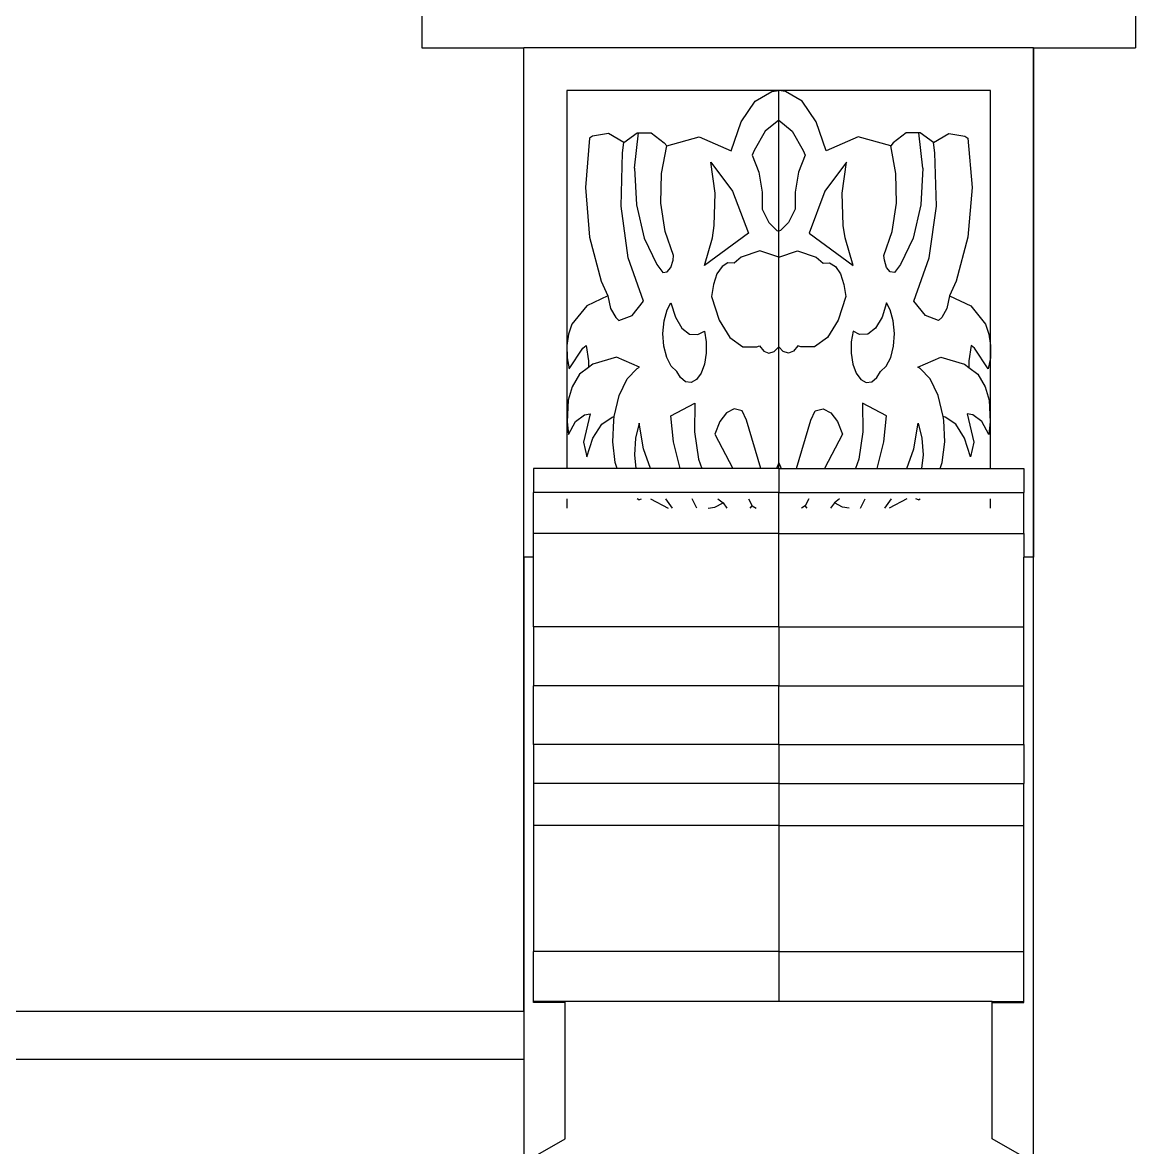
# Model space of a CAD drawing. Extents: x -24961 to 905641, y -154323 to 635957.
# Drawn here: x 430735 to 431608, y -98948 to -98065 of the extents above; entities that cross this region are included whole.
import ezdxf

# ---------------------------------------------------------------- set-up
doc = ezdxf.new("R2010")
doc.units = 0
doc.header["$LTSCALE"] = 1000
doc.header["$MEASUREMENT"] = 0
doc.layers.add('WALL', color=9, linetype='Continuous')

msp = doc.modelspace()

# ---------------------------------------------------------------- linework, layer by layer
for p, q in [((431048.24, -98044.67), (431048.24, -98084.48)), ((431608.24, -98044.67), (431608.24, -98084.48)), ((431048.24, -98084.48), (431128.24, -98084.48)), ((431128.24, -98484.48), (431128.24, -98084.48)), ((431528.24, -98084.48), (431128.24, -98084.48)), ((431528.24, -98484.48), (431528.24, -98084.48)), ((431528.24, -98084.48), (431608.24, -98084.48)), ((431161.91, -98118.15), (431161.91, -98318.34)), ((431328.24, -98118.15), (431161.91, -98118.15)), ((431309.79, -98126.5), (431322.8, -98118.7)), ((431322.8, -98118.7), (431328.24, -98118.15)), ((431333.68, -98118.7), (431328.24, -98118.15)), ((431328.24, -98141.24), (431328.24, -98118.15)), ((431494.57, -98118.15), (431328.24, -98118.15)), ((431346.69, -98126.5), (431333.68, -98118.7)), ((431494.57, -98318.34), (431494.57, -98118.15)), ((431298.78, -98142.67), (431309.79, -98126.5)), ((431357.7, -98142.67), (431346.69, -98126.5)), ((431290.99, -98165.37), (431298.78, -98142.67)), ((431328.24, -98141.24), (431317.64, -98149.96)), ((431328.24, -98141.24), (431338.84, -98149.96)), ((431328.24, -98228.55), (431328.24, -98141.24)), ((431365.49, -98165.37), (431357.7, -98142.67)), ((431194.65, -98151.81), (431182.15, -98153.96)), ((431206.73, -98158.72), (431194.65, -98151.81)), ((431206.73, -98158.72), (431217.12, -98151.23)), ((431215.19, -98179.08), (431218.19, -98151.24)), ((431217.12, -98151.23), (431218.19, -98151.24)), ((431218.19, -98151.24), (431228.14, -98151.36)), ((431228.14, -98151.36), (431238.49, -98159.12)), ((431317.64, -98149.96), (431308.97, -98165.2)), ((431338.84, -98149.96), (431347.51, -98165.2)), ((431428.34, -98151.36), (431417.99, -98159.12)), ((431438.29, -98151.24), (431428.34, -98151.36)), ((431439.36, -98151.23), (431438.29, -98151.24)), ((431441.29, -98179.08), (431438.29, -98151.24)), ((431449.75, -98158.72), (431439.36, -98151.23)), ((431449.75, -98158.72), (431461.83, -98151.81)), ((431461.83, -98151.81), (431474.33, -98153.96)), ((431179.74, -98155.47), (431176.51, -98194.26)), ((431182.15, -98153.96), (431179.74, -98155.47)), ((431205.67, -98166.89), (431206.73, -98158.72)), ((431238.49, -98159.12), (431240.36, -98161.52)), ((431240.36, -98161.52), (431265.84, -98154.52)), ((431265.84, -98154.52), (431290.99, -98165.37)), ((431390.64, -98154.52), (431365.49, -98165.37)), ((431416.12, -98161.52), (431390.64, -98154.52)), ((431417.99, -98159.12), (431416.12, -98161.52)), ((431450.81, -98166.89), (431449.75, -98158.72)), ((431474.33, -98153.96), (431476.74, -98155.47)), ((431476.74, -98155.47), (431479.97, -98194.26)), ((431204.52, -98208.88), (431205.67, -98166.89)), ((431236.27, -98183.19), (431240.36, -98161.52)), ((431308.97, -98165.2), (431307.55, -98168.9)), ((431307.55, -98168.9), (431312.57, -98182.07)), ((431348.93, -98168.9), (431343.91, -98182.07)), ((431347.51, -98165.2), (431348.93, -98168.9)), ((431420.21, -98183.19), (431416.12, -98161.52)), ((431451.96, -98208.88), (431450.81, -98166.89)), ((431278.44, -98198.62), (431275.11, -98174.23)), ((431275.11, -98174.23), (431292.07, -98197.04)), ((431381.37, -98174.23), (431364.41, -98197.04)), ((431378.04, -98198.62), (431381.37, -98174.23)), ((431215.19, -98179.08), (431216.75, -98207.79)), ((431235.84, -98206.41), (431236.27, -98183.19)), ((431312.57, -98182.07), (431315.2, -98197.88)), ((431343.91, -98182.07), (431341.28, -98197.88)), ((431420.64, -98206.41), (431420.21, -98183.19)), ((431441.29, -98179.08), (431439.73, -98207.79)), ((431176.51, -98194.26), (431179.7, -98233.08)), ((431479.97, -98194.26), (431476.78, -98233.08)), ((431277.66, -98223.89), (431278.44, -98198.62)), ((431292.07, -98197.04), (431304.44, -98229.96)), ((431315.2, -98197.88), (431315.37, -98211.26)), ((431341.28, -98197.88), (431341.11, -98211.26)), ((431364.41, -98197.04), (431352.04, -98229.96)), ((431378.82, -98223.89), (431378.04, -98198.62)), ((431210.25, -98249.28), (431204.52, -98208.88)), ((431216.75, -98207.79), (431222.77, -98233.91)), ((431239.11, -98228.66), (431235.84, -98206.41)), ((431315.37, -98211.26), (431320.41, -98221.58)), ((431341.11, -98211.26), (431336.07, -98221.58)), ((431417.37, -98228.66), (431420.64, -98206.41)), ((431439.73, -98207.79), (431433.71, -98233.91)), ((431446.23, -98249.28), (431451.96, -98208.88)), ((431320.41, -98221.58), (431326.85, -98227.85)), ((431336.07, -98221.58), (431329.63, -98227.85)), ((431245.74, -98247.53), (431239.11, -98228.66)), ((431304.44, -98229.96), (431269.92, -98255.43)), ((431276.2, -98233.61), (431277.66, -98223.89)), ((431326.85, -98227.85), (431328.24, -98228.55)), ((431329.63, -98227.85), (431328.24, -98228.55)), ((431328.24, -98248.76), (431328.24, -98228.55)), ((431352.04, -98229.96), (431386.56, -98255.43)), ((431380.28, -98233.61), (431378.82, -98223.89)), ((431410.74, -98247.53), (431417.37, -98228.66)), ((431179.7, -98233.08), (431188.93, -98267.6)), ((431222.77, -98233.91), (431232.6, -98254.64)), ((431269.92, -98255.43), (431276.2, -98233.61)), ((431386.56, -98255.43), (431380.28, -98233.61)), ((431433.71, -98233.91), (431423.87, -98254.64)), ((431476.78, -98233.08), (431467.55, -98267.6)), ((431222.22, -98283.47), (431210.25, -98249.28)), ((431245.33, -98251.33), (431245.74, -98247.53)), ((431298.86, -98248.87), (431293.35, -98253.6)), ((431313.55, -98243.83), (431298.86, -98248.87)), ((431328.24, -98248.76), (431313.55, -98243.83)), ((431328.24, -98248.76), (431342.93, -98243.83)), ((431328.24, -98319.18), (431328.24, -98248.76)), ((431342.93, -98243.83), (431357.62, -98248.87)), ((431357.62, -98248.87), (431363.13, -98253.6)), ((431411.15, -98251.33), (431410.74, -98247.53)), ((431434.26, -98283.47), (431446.23, -98249.28)), ((431232.6, -98254.64), (431237.38, -98260.89)), ((431240.68, -98260.42), (431243.53, -98256.99)), ((431243.53, -98256.99), (431245.33, -98251.33)), ((431283.78, -98256.2), (431279.82, -98262.06)), ((431288.46, -98253.27), (431283.78, -98256.2)), ((431293.35, -98253.6), (431288.46, -98253.27)), ((431363.13, -98253.6), (431368.02, -98253.27)), ((431368.02, -98253.27), (431372.7, -98256.2)), ((431372.7, -98256.2), (431376.66, -98262.06)), ((431412.95, -98256.99), (431411.15, -98251.33)), ((431415.8, -98260.42), (431412.95, -98256.99)), ((431423.87, -98254.64), (431419.1, -98260.89)), ((431237.38, -98260.89), (431240.68, -98260.42)), ((431279.82, -98262.06), (431277, -98270.23)), ((431376.66, -98262.06), (431379.48, -98270.23)), ((431419.1, -98260.89), (431415.8, -98260.42)), ((431188.93, -98267.6), (431194.11, -98279.32)), ((431277, -98270.23), (431275.62, -98279.83)), ((431379.48, -98270.23), (431380.86, -98279.83)), ((431467.55, -98267.6), (431462.37, -98279.32)), ((431194.11, -98279.32), (431177.56, -98287.16)), ((431194.11, -98279.32), (431196.37, -98289.1)), ((431213.14, -98294.64), (431222.22, -98283.47)), ((431275.62, -98279.83), (431281.52, -98298.29)), ((431380.86, -98279.83), (431374.96, -98298.29)), ((431443.34, -98294.64), (431434.26, -98283.47)), ((431462.37, -98279.32), (431460.11, -98289.1)), ((431462.37, -98279.32), (431478.92, -98287.16)), ((431177.56, -98287.16), (431165.9, -98301.55)), ((431196.37, -98289.1), (431200.32, -98296.3)), ((431238.32, -98298.81), (431240.8, -98290.11)), ((431240.8, -98290.11), (431243.72, -98284.67)), ((431243.72, -98284.67), (431247.15, -98296.05)), ((431412.76, -98284.67), (431409.32, -98296.05)), ((431415.68, -98290.11), (431412.76, -98284.67)), ((431418.16, -98298.81), (431415.68, -98290.11)), ((431460.11, -98289.1), (431456.16, -98296.3)), ((431478.92, -98287.16), (431490.58, -98301.55)), ((431165.9, -98301.55), (431163.22, -98309.26)), ((431200.32, -98296.3), (431202.73, -98298.57)), ((431202.73, -98298.57), (431213.14, -98294.64)), ((431237.37, -98308.7), (431238.32, -98298.81)), ((431247.15, -98296.05), (431252.2, -98304.55)), ((431281.52, -98298.29), (431290.01, -98311.88)), ((431374.96, -98298.29), (431366.47, -98311.88)), ((431409.32, -98296.05), (431404.28, -98304.55)), ((431419.11, -98308.7), (431418.16, -98298.81)), ((431453.75, -98298.57), (431443.34, -98294.64)), ((431456.16, -98296.3), (431453.75, -98298.57)), ((431490.58, -98301.55), (431493.26, -98309.26)), ((431163.22, -98309.26), (431161.91, -98318.34)), ((431238.07, -98318.68), (431237.37, -98308.7)), ((431252.2, -98304.55), (431258.32, -98309.25)), ((431258.32, -98309.25), (431264.85, -98309.66)), ((431264.85, -98309.66), (431269.91, -98306.84)), ((431269.91, -98306.84), (431271.38, -98315.3)), ((431386.57, -98306.84), (431385.1, -98315.3)), ((431391.63, -98309.66), (431386.57, -98306.84)), ((431398.16, -98309.25), (431391.63, -98309.66)), ((431404.28, -98304.55), (431398.16, -98309.25)), ((431418.41, -98318.68), (431419.11, -98308.7)), ((431493.26, -98309.26), (431494.57, -98318.34)), ((431161.91, -98318.34), (431162.12, -98327.79)), ((431161.91, -98318.34), (431161.91, -98414.87)), ((431174.66, -98320.33), (431177.14, -98318.1)), ((431177.14, -98318.1), (431178.92, -98330.27)), ((431240.34, -98327.62), (431238.07, -98318.68)), ((431271.38, -98315.3), (431271.43, -98324.27)), ((431290.01, -98311.88), (431300.19, -98319.15)), ((431300.19, -98319.15), (431310.97, -98319.32)), ((431310.97, -98319.32), (431313.09, -98318.49)), ((431313.09, -98318.49), (431316.61, -98322.7)), ((431324.64, -98323.06), (431328.24, -98319.18)), ((431331.84, -98323.06), (431328.24, -98319.18)), ((431328.24, -98410.22), (431328.24, -98319.18)), ((431343.38, -98318.49), (431339.87, -98322.7)), ((431345.51, -98319.32), (431343.38, -98318.49)), ((431356.29, -98319.15), (431345.51, -98319.32)), ((431366.47, -98311.88), (431356.29, -98319.15)), ((431385.1, -98315.3), (431385.05, -98324.27)), ((431416.14, -98327.62), (431418.41, -98318.68)), ((431479.34, -98318.1), (431477.56, -98330.27)), ((431481.82, -98320.33), (431479.34, -98318.1)), ((431494.57, -98318.34), (431494.36, -98327.79)), ((431494.57, -98414.87), (431494.57, -98318.34)), ((431162.12, -98327.79), (431163.81, -98336.59)), ((431163.81, -98336.59), (431174.66, -98320.33)), ((431200.89, -98327.48), (431182.52, -98332.77)), ((431219.05, -98335.26), (431200.89, -98327.48)), ((431243.93, -98334.53), (431240.34, -98327.62)), ((431271.43, -98324.27), (431270.06, -98332.79)), ((431316.61, -98322.7), (431320.61, -98324.28)), ((431320.61, -98324.28), (431324.64, -98323.06)), ((431335.87, -98324.28), (431331.84, -98323.06)), ((431339.87, -98322.7), (431335.87, -98324.28)), ((431385.05, -98324.27), (431386.42, -98332.79)), ((431412.55, -98334.53), (431416.14, -98327.62)), ((431437.43, -98335.26), (431455.59, -98327.48)), ((431455.59, -98327.48), (431473.96, -98332.77)), ((431492.67, -98336.59), (431481.82, -98320.33)), ((431494.36, -98327.79), (431492.67, -98336.59)), ((431179.01, -98335.37), (431171.95, -98340.78)), ((431178.92, -98330.27), (431179.01, -98335.37)), ((431182.52, -98332.77), (431179.01, -98335.37)), ((431209.26, -98344.27), (431217.3, -98336.18)), ((431217.3, -98336.18), (431219.05, -98335.26)), ((431248.43, -98338.64), (431243.93, -98334.53)), ((431270.06, -98332.79), (431267.42, -98339.95)), ((431386.42, -98332.79), (431389.06, -98339.95)), ((431408.05, -98338.64), (431412.55, -98334.53)), ((431439.18, -98336.18), (431437.43, -98335.26)), ((431447.22, -98344.27), (431439.18, -98336.18)), ((431473.96, -98332.77), (431477.47, -98335.37)), ((431477.56, -98330.27), (431477.47, -98335.37)), ((431477.47, -98335.37), (431484.53, -98340.78)), ((431171.95, -98340.78), (431166.18, -98350.73)), ((431203, -98357.38), (431209.26, -98344.27)), ((431251.13, -98343.24), (431248.43, -98338.64)), ((431255.17, -98346.7), (431251.13, -98343.24)), ((431263.78, -98344.96), (431259.55, -98347.3)), ((431267.42, -98339.95), (431263.78, -98344.96)), ((431389.06, -98339.95), (431392.7, -98344.96)), ((431392.7, -98344.96), (431396.93, -98347.3)), ((431401.31, -98346.7), (431405.35, -98343.24)), ((431405.35, -98343.24), (431408.05, -98338.64)), ((431453.48, -98357.38), (431447.22, -98344.27)), ((431484.53, -98340.78), (431490.3, -98350.73)), ((431166.18, -98350.73), (431162.95, -98361.2)), ((431259.55, -98347.3), (431255.17, -98346.7)), ((431396.93, -98347.3), (431401.31, -98346.7)), ((431490.3, -98350.73), (431493.53, -98361.2)), ((431162.95, -98361.2), (431162.35, -98378.05)), ((431199.22, -98374.01), (431203, -98357.38)), ((431243.68, -98373.44), (431262.55, -98363.62)), ((431262.55, -98363.62), (431262.11, -98385.95)), ((431393.93, -98363.62), (431394.37, -98385.95)), ((431412.8, -98373.44), (431393.93, -98363.62)), ((431457.26, -98374.01), (431453.48, -98357.38)), ((431493.53, -98361.2), (431494.13, -98378.05)), ((431168.91, -98378.01), (431175.82, -98372.54)), ((431180.26, -98371.74), (431175.18, -98394.11)), ((431175.82, -98372.54), (431180.26, -98371.74)), ((431287.26, -98370.97), (431282.02, -98377.87)), ((431293.32, -98368.04), (431287.26, -98370.97)), ((431299.52, -98369.42), (431293.32, -98368.04)), ((431303.02, -98376.83), (431299.52, -98369.42)), ((431353.46, -98376.83), (431356.96, -98369.42)), ((431356.96, -98369.42), (431363.16, -98368.04)), ((431363.16, -98368.04), (431369.22, -98370.97)), ((431369.22, -98370.97), (431374.46, -98377.87)), ((431480.66, -98372.54), (431476.22, -98371.74)), ((431476.22, -98371.74), (431481.3, -98394.11)), ((431487.57, -98378.01), (431480.66, -98372.54)), ((431162.35, -98378.05), (431163.35, -98388.01)), ((431163.35, -98388.01), (431168.91, -98378.01)), ((431182.5, -98390.86), (431189.33, -98380.09)), ((431189.33, -98380.09), (431197.51, -98374.46)), ((431197.51, -98374.46), (431199.22, -98374.01)), ((431197.98, -98393.82), (431198.75, -98377.22)), ((431198.75, -98377.22), (431199.22, -98374.01)), ((431218.72, -98379.13), (431215.84, -98390.91)), ((431222.28, -98399.37), (431218.72, -98379.13)), ((431245.82, -98393.93), (431243.68, -98373.44)), ((431282.02, -98377.87), (431278.2, -98387.95)), ((431314.32, -98414.87), (431303.02, -98376.83)), ((431342.16, -98414.87), (431353.46, -98376.83)), ((431374.46, -98377.87), (431378.27, -98387.95)), ((431410.66, -98393.93), (431412.8, -98373.44)), ((431434.2, -98399.37), (431437.76, -98379.13)), ((431437.76, -98379.13), (431440.64, -98390.91)), ((431458.97, -98374.46), (431457.26, -98374.01)), ((431457.73, -98377.22), (431457.26, -98374.01)), ((431458.5, -98393.82), (431457.73, -98377.22)), ((431467.15, -98380.09), (431458.97, -98374.46)), ((431473.98, -98390.86), (431467.15, -98380.09)), ((431493.13, -98388.01), (431487.57, -98378.01)), ((431494.13, -98378.05), (431493.13, -98388.01)), ((431262.11, -98385.95), (431265.24, -98407.36)), ((431278.2, -98387.95), (431292.25, -98414.87)), ((431378.27, -98387.95), (431364.23, -98414.87)), ((431394.37, -98385.95), (431391.24, -98407.36)), ((431175.18, -98394.11), (431177.75, -98405.59)), ((431177.75, -98405.59), (431182.5, -98390.86)), ((431199.92, -98410.01), (431197.98, -98393.82)), ((431215.84, -98390.91), (431214.99, -98403.96)), ((431227.71, -98414.87), (431222.28, -98399.37)), ((431251.05, -98414.87), (431245.82, -98393.93)), ((431405.43, -98414.87), (431410.66, -98393.93)), ((431428.77, -98414.87), (431434.2, -98399.37)), ((431440.64, -98390.91), (431441.49, -98403.96)), ((431456.56, -98410.01), (431458.5, -98393.82)), ((431478.73, -98405.59), (431473.98, -98390.86)), ((431481.3, -98394.11), (431478.73, -98405.59)), ((431214.99, -98403.96), (431216.06, -98414.87)), ((431265.24, -98407.36), (431267.87, -98414.87)), ((431391.24, -98407.36), (431388.61, -98414.87)), ((431441.49, -98403.96), (431440.42, -98414.87)), ((431135.78, -98414.87), (431135.78, -98433.67)), ((431161.91, -98414.87), (431135.78, -98414.87)), ((431201.47, -98414.87), (431161.91, -98414.87)), ((431201.47, -98414.87), (431199.92, -98410.01)), ((431216.06, -98414.87), (431201.47, -98414.87)), ((431227.71, -98414.87), (431216.06, -98414.87)), ((431251.05, -98414.87), (431227.71, -98414.87)), ((431267.87, -98414.87), (431251.05, -98414.87)), ((431292.25, -98414.87), (431267.87, -98414.87)), ((431314.32, -98414.87), (431292.25, -98414.87)), ((431326.41, -98414.87), (431314.32, -98414.87)), ((431328.24, -98410.22), (431326.41, -98414.87)), ((431328.24, -98414.87), (431326.41, -98414.87)), ((431328.24, -98410.22), (431330.07, -98414.87)), ((431328.24, -98414.87), (431328.24, -98410.22)), ((431328.24, -98414.87), (431328.24, -98433.67)), ((431328.24, -98414.87), (431330.07, -98414.87)), ((431330.07, -98414.87), (431342.16, -98414.87)), ((431342.16, -98414.87), (431364.23, -98414.87)), ((431364.23, -98414.87), (431388.61, -98414.87)), ((431388.61, -98414.87), (431405.43, -98414.87)), ((431405.43, -98414.87), (431428.77, -98414.87)), ((431428.77, -98414.87), (431440.42, -98414.87)), ((431440.42, -98414.87), (431455.01, -98414.87)), ((431455.01, -98414.87), (431456.56, -98410.01)), ((431455.01, -98414.87), (431494.57, -98414.87)), ((431494.57, -98414.87), (431520.7, -98414.87)), ((431520.7, -98414.87), (431520.7, -98433.67)), ((431328.24, -98433.67), (431135.78, -98433.67)), ((431135.78, -98465.8), (431135.78, -98433.67)), ((431328.24, -98433.67), (431520.7, -98433.67)), ((431328.24, -98465.8), (431328.24, -98433.67)), ((431520.7, -98465.8), (431520.7, -98433.67)), ((431161.91, -98438.58), (431161.91, -98445.82)), ((431218.54, -98439.47), (431217.22, -98438.58)), ((431218.54, -98439.47), (431220.52, -98438.58)), ((431227.71, -98438.58), (431241.45, -98445.82)), ((431244.82, -98445.82), (431239.68, -98438.58)), ((431264.07, -98445.82), (431260.42, -98438.58)), ((431278.24, -98445.25), (431284.56, -98441.87)), ((431280.61, -98438.58), (431284.56, -98441.87)), ((431284.56, -98441.87), (431287.63, -98445.82)), ((431304.62, -98438.58), (431307.52, -98444.15)), ((431351.86, -98438.58), (431348.96, -98444.15)), ((431371.92, -98441.87), (431368.85, -98445.82)), ((431375.87, -98438.58), (431371.92, -98441.87)), ((431378.24, -98445.25), (431371.92, -98441.87)), ((431392.41, -98445.82), (431396.06, -98438.58)), ((431411.66, -98445.82), (431416.8, -98438.58)), ((431428.77, -98438.58), (431415.03, -98445.82)), ((431437.94, -98439.47), (431435.96, -98438.58)), ((431437.94, -98439.47), (431439.26, -98438.58)), ((431494.57, -98445.82), (431494.57, -98438.58)), ((431272.97, -98445.82), (431278.24, -98445.25)), ((431305.9, -98445.82), (431307.52, -98444.15)), ((431307.52, -98444.15), (431310.44, -98445.82)), ((431348.96, -98444.15), (431346.04, -98445.82)), ((431350.58, -98445.82), (431348.96, -98444.15)), ((431383.51, -98445.82), (431378.24, -98445.25)), ((431328.24, -98465.8), (431135.78, -98465.8)), ((431135.78, -98484.48), (431135.78, -98465.8)), ((431328.24, -98465.8), (431520.7, -98465.8)), ((431328.24, -98539.14), (431328.24, -98465.8)), ((431520.7, -98465.8), (431520.7, -98484.48)), ((431135.78, -98484.48), (431128.24, -98484.48)), ((431128.24, -98484.48), (431128.24, -98840.91)), ((431135.78, -98539.14), (431135.78, -98484.48)), ((431528.24, -98484.48), (431520.7, -98484.48)), ((431520.7, -98539.14), (431520.7, -98484.48)), ((431528.24, -98959.72), (431528.24, -98484.48)), ((431328.24, -98539.14), (431135.78, -98539.14)), ((431135.78, -98539.14), (431135.78, -98585.36)), ((431328.24, -98539.14), (431520.7, -98539.14)), ((431328.24, -98539.14), (431328.24, -98585.36)), ((431520.7, -98585.36), (431520.7, -98539.14)), ((431328.24, -98585.36), (431135.78, -98585.36)), ((431135.78, -98631.59), (431135.78, -98585.36)), ((431328.24, -98585.36), (431520.7, -98585.36)), ((431328.24, -98631.59), (431328.24, -98585.36)), ((431520.7, -98631.59), (431520.7, -98585.36)), ((431135.78, -98631.59), (431135.78, -98661.96)), ((431328.24, -98631.59), (431135.78, -98631.59)), ((431328.24, -98631.59), (431328.24, -98661.96)), ((431328.24, -98631.59), (431520.7, -98631.59)), ((431520.7, -98631.59), (431520.7, -98661.96)), ((431328.24, -98661.96), (431135.78, -98661.96)), ((431135.78, -98661.96), (431135.78, -98695.1)), ((431328.24, -98661.96), (431328.24, -98695.1)), ((431328.24, -98661.96), (431520.7, -98661.96)), ((431520.7, -98695.1), (431520.7, -98661.96)), ((431328.24, -98695.1), (431135.78, -98695.1)), ((431135.78, -98695.1), (431135.78, -98793.92)), ((431328.24, -98695.1), (431328.24, -98793.92)), ((431328.24, -98695.1), (431520.7, -98695.1)), ((431520.7, -98793.92), (431520.7, -98695.1)), ((431328.24, -98793.92), (431135.78, -98793.92)), ((431135.78, -98833.36), (431135.78, -98793.92)), ((431328.24, -98793.92), (431328.24, -98833.36)), ((431328.24, -98793.92), (431520.7, -98793.92)), ((431520.7, -98833.36), (431520.7, -98793.92)), ((406028.24, -98840.91), (431128.24, -98840.91)), ((431128.24, -98840.91), (431128.24, -98878.47)), ((431135.78, -98833.65), (431135.78, -98833.36)), ((431160.75, -98833.36), (431135.78, -98833.36)), ((431160.75, -98833.65), (431135.78, -98833.65)), ((431135.78, -98833.97), (431135.78, -98833.65)), ((431160.75, -98833.97), (431135.78, -98833.97)), ((431328.24, -98833.36), (431160.75, -98833.36)), ((431160.75, -98833.65), (431160.75, -98833.36)), ((431160.75, -98833.97), (431160.75, -98833.65)), ((431160.75, -98940.95), (431160.75, -98833.97)), ((431495.73, -98833.36), (431328.24, -98833.36)), ((431495.73, -98833.36), (431520.7, -98833.36)), ((431495.73, -98833.65), (431495.73, -98833.36)), ((431495.73, -98833.65), (431520.7, -98833.65)), ((431495.73, -98833.97), (431495.73, -98833.65)), ((431495.73, -98833.97), (431520.7, -98833.97)), ((431495.73, -98940.95), (431495.73, -98833.97)), ((431520.7, -98833.65), (431520.7, -98833.36)), ((431520.7, -98833.97), (431520.7, -98833.65)), ((406028.24, -98878.47), (431128.24, -98878.47)), ((431128.24, -98878.47), (431128.24, -98959.72)), ((431128.24, -98959.72), (431160.75, -98940.95)), ((431528.24, -98959.72), (431495.73, -98940.95))]:
    msp.add_line(p, q)
at = {"layer": 'WALL'}
for p, q in [((431048.24, -98044.67), (431048.24, -98084.48)), ((431608.24, -98044.67), (431608.24, -98084.48)), ((431048.24, -98084.48), (431128.24, -98084.48)), ((431128.24, -98484.48), (431128.24, -98084.48)), ((431528.24, -98084.48), (431608.24, -98084.48)), ((431528.24, -98084.48), (431528.24, -98484.48)), ((431128.24, -98840.91), (431128.24, -98484.48)), ((431128.24, -98484.48), (431128.24, -98840.91)), ((431528.24, -98959.72), (431528.24, -98484.48)), ((406028.24, -98840.91), (431128.24, -98840.91))]:
    msp.add_line(p, q, dxfattribs=at)

doc.saveas('drawing.dxf')
